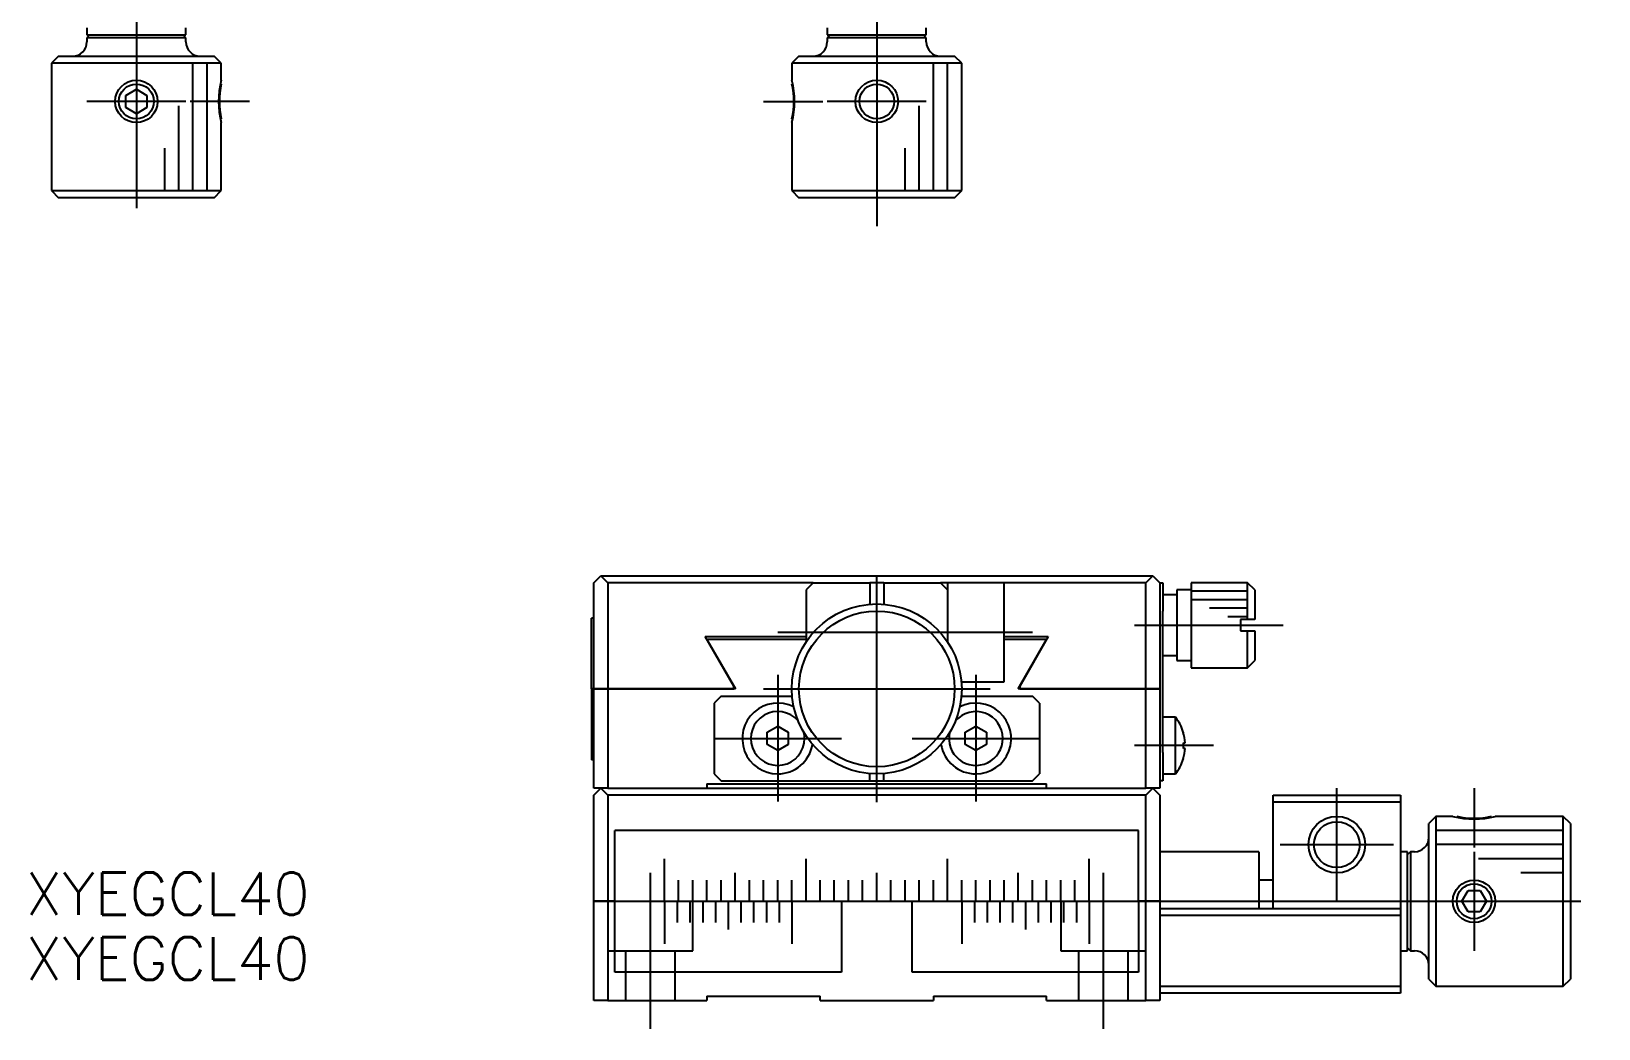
# Model space of a CAD drawing. Extents: x -74 to 198, y -108 to 85.
# Drawn here: x -59.7 to 51, y -107.7 to -37.2 of the extents above; entities that cross this region are included whole.
import ezdxf

# ---------------------------------------------------------------- set-up
doc = ezdxf.new("R2010")
doc.units = 0
doc.linetypes.add('CENTER', pattern=[50.8, 31.75, -6.35, 6.35, -6.35])
doc.linetypes.add('DASHED', pattern=[19.05, 12.7, -6.35])
doc.layers.get('0').update_dxf_attribs({"linetype": 'CONTINUOUS'})
doc.layers.add('CENTER', color=1, linetype='CENTER')
doc.styles.get("Standard").update_dxf_attribs({"font": 'txt.shx', "height": 3, "bigfont": 'bigfont.shx'})

# ---------------------------------------------------------------- blocks, each defined once
blk = doc.blocks.new('*U2')
at = {"color": 7, "linetype": 'CONTINUOUS'}
blk.add_text('XYEGCL40', height=3, dxfattribs=at).set_placement((-60.12, -99.66))
blk = doc.blocks.new('*U3')
at = {"color": 7, "linetype": 'CONTINUOUS'}
blk.add_text('XYEGCL40', height=3, dxfattribs=at).set_placement((-60.12, -104.24))

msp = doc.modelspace()

# ---------------------------------------------------------------- linework, layer by layer
at = {"color": 7, "linetype": 'CONTINUOUS'}
for p, q in [((-55.81, -37), (-55.81, -37.5)), ((-55.81, -37.5), (-48.81, -37.5)), ((-55.61, -37.5), (-55.81, -37.7)), ((-55.61, -37.5), (-49.01, -37.5)), ((-48.81, -37.7), (-49.01, -37.5)), ((-48.81, -37.5), (-48.81, -37)), ((-3.5, -37), (-3.5, -37.5)), ((-3.5, -37.5), (0, -37.5)), ((-3.3, -37.5), (-3.5, -37.7)), ((0, -37.5), (3.5, -37.5)), ((3.5, -37.7), (3.3, -37.5)), ((3.5, -37.5), (3.5, -37)), ((-48.81, -37.7), (-55.81, -37.7)), ((-55.81, -37.7), (-55.81, -38)), ((-48.81, -38), (-48.81, -37.7)), ((0, -37.7), (-3.5, -37.7)), ((-3.5, -37.7), (-3.5, -38)), ((3.5, -37.7), (0, -37.7)), ((3.5, -38), (3.5, -37.7)), ((-57.81, -39), (-58.31, -39.5)), ((-58.31, -39.5), (-58.31, -48.5)), ((-46.31, -39.5), (-58.31, -39.5)), ((-57.81, -39), (-46.81, -39)), ((-48.31, -48.5), (-48.31, -39.5)), ((-47.31, -48.5), (-47.31, -39.5)), ((-46.31, -39.5), (-46.81, -39)), ((-46.31, -40.7), (-46.31, -39.5)), ((-5.5, -39), (-6, -39.5)), ((0, -39.5), (-6, -39.5)), ((-6, -39.5), (-6, -40.7)), ((-5.5, -39), (0, -39)), ((0, -39), (5.5, -39)), ((6, -39.5), (0, -39.5)), ((4, -48.5), (4, -39.5)), ((5, -48.5), (5, -39.5)), ((6, -39.5), (5.5, -39)), ((6, -48.5), (6, -39.5)), ((-53.06, -41.77), (-52.31, -41.33)), ((-53.06, -42.63), (-53.06, -41.77)), ((-52.31, -41.33), (-51.56, -41.77)), ((-51.56, -41.77), (-51.56, -42.63)), ((-52.31, -43.07), (-53.06, -42.63)), ((-51.56, -42.63), (-52.31, -43.07)), ((-49.31, -48.5), (-49.31, -42.5)), ((3, -48.5), (3, -42.5)), ((-46.31, -48.5), (-46.31, -43.7)), ((-6, -43.7), (-6, -48.5)), ((-50.31, -48.5), (-50.31, -45.5)), ((2, -48.5), (2, -45.5)), ((-58.31, -48.5), (-46.31, -48.5)), ((-58.31, -48.5), (-57.81, -49)), ((-46.81, -49), (-46.31, -48.5)), ((-6, -48.5), (6, -48.5)), ((-6, -48.5), (-5.5, -49)), ((5.5, -49), (6, -48.5)), ((-46.81, -49), (-57.81, -49)), ((5.5, -49), (-5.5, -49)), ((-20, -76.2), (-19.5, -75.7)), ((-20, -83.7), (-20, -76.2)), ((-19.5, -75.7), (19.5, -75.7)), ((-19.5, -75.7), (-19, -76.2)), ((-4.5, -76.2), (-19, -76.2)), ((-19, -76.2), (-19, -83.7)), ((-4.5, -76.2), (-5, -76.7)), ((-4.5, -76.2), (-0.5, -76.2)), ((0.5, -76.2), (-0.5, -76.2)), ((-0.5, -76.2), (-0.5, -77.72)), ((0.5, -76.2), (4.5, -76.2)), ((0.5, -76.2), (0.5, -77.72)), ((5, -76.2), (4.5, -76.2)), ((5, -76.7), (4.5, -76.2)), ((9, -76.2), (5, -76.2)), ((5, -76.2), (5, -76.7)), ((19, -76.2), (9, -76.2)), ((9, -83.2), (9, -76.2)), ((19, -76.2), (19.5, -75.7)), ((19, -83.7), (19, -76.2)), ((19.5, -75.7), (20, -76.2)), ((20, -76.2), (20, -83.7)), ((20, -76.2), (20.2, -76.2)), ((20.2, -76.2), (20.2, -78.2)), ((26.2, -76.2), (22.2, -76.2)), ((22.2, -76.2), (22.2, -79.2)), ((26.7, -76.7), (26.2, -76.2)), ((26.2, -78.8), (26.2, -76.2)), ((-5, -76.7), (-5, -80.38)), ((5, -76.7), (5, -80.38)), ((21.2, -77.05), (20.2, -77.05)), ((22.2, -76.7), (21.2, -76.7)), ((21.2, -76.7), (21.2, -79.2)), ((26.2, -76.8), (22.2, -76.8)), ((26.2, -77.4), (22.2, -77.4)), ((26.7, -76.7), (26.7, -78.8)), ((20.2, -88.2), (20.2, -78.2)), ((26.2, -78), (23.5, -78)), ((26.2, -78.6), (24.8, -78.6)), ((-20.15, -83.7), (-20.15, -78.7)), ((-20, -78.7), (-20.15, -78.7)), ((21.2, -79.2), (21.2, -81.7)), ((22.2, -79.2), (22.2, -82.2)), ((25.7, -78.8), (25.7, -79.6)), ((26.2, -78.8), (25.7, -78.8)), ((25.7, -79.6), (26.2, -79.6)), ((26.7, -78.8), (26.2, -78.8)), ((26.2, -79.6), (26.7, -79.6)), ((26.2, -82.2), (26.2, -79.6)), ((26.7, -79.6), (26.7, -81.7)), ((-10.1, -83.5), (-12.12, -80)), ((-12.12, -80), (-5, -80)), ((-5, -80.2), (-12, -80.2)), ((-12, -80.2), (-9.98, -83.7)), ((9, -80), (12.12, -80)), ((12, -80.2), (9, -80.2)), ((9.98, -83.7), (12, -80.2)), ((12.12, -80), (10.1, -83.5)), ((20.2, -81.35), (21.2, -81.35)), ((21.2, -81.7), (22.2, -81.7)), ((26.2, -82.2), (26.7, -81.7)), ((-5.81, -82.2), (-5.81, -82.2)), ((22.2, -82.2), (26.2, -82.2)), ((-20.15, -83.7), (-20.15, -88.7)), ((-20.15, -83.7), (-20, -83.7)), ((-20, -83.7), (-20.15, -83.7)), ((-20, -90.7), (-20, -83.7)), ((-19, -83.7), (-20, -83.7)), ((-20, -83.7), (-19, -83.7)), ((-19, -83.7), (-19, -90.7)), ((-19, -83.7), (-10.1, -83.7)), ((-10.1, -83.7), (-19, -83.7)), ((-10.1, -83.7), (-10.1, -83.5)), ((-9.98, -83.7), (-10.1, -83.7)), ((5.98, -83.2), (9, -83.2)), ((10.1, -83.7), (9.98, -83.7)), ((10.1, -83.5), (10.1, -83.7)), ((10.1, -83.7), (19, -83.7)), ((19, -83.7), (10.1, -83.7)), ((19, -90.7), (19, -83.7)), ((20, -83.7), (19, -83.7)), ((19, -83.7), (20, -83.7)), ((20, -83.7), (20, -90.7)), ((-11, -84.2), (-11.5, -84.7)), ((-11.5, -84.7), (-11.5, -89.7)), ((-11, -84.2), (-5.98, -84.2)), ((5.98, -84.2), (11, -84.2)), ((11.5, -84.7), (11, -84.2)), ((11.5, -84.7), (11.5, -89.7)), ((-7.75, -86.76), (-7, -86.33)), ((-7, -86.33), (-6.25, -86.76)), ((6.25, -86.76), (7, -86.33)), ((7, -86.33), (7.75, -86.76)), ((21.1, -85.7), (20.2, -85.7)), ((21.1, -89.7), (21.1, -85.7)), ((-7.75, -87.63), (-7.75, -86.76)), ((-6.25, -86.76), (-6.25, -87.63)), ((6.25, -87.63), (6.25, -86.76)), ((7.75, -86.76), (7.75, -87.63)), ((21.66, -86.77), (21.66, -86.75)), ((-7, -88.06), (-7.75, -87.63)), ((-6.25, -87.63), (-7, -88.06)), ((7, -88.06), (6.25, -87.63)), ((7.75, -87.63), (7, -88.06)), ((20.2, -88.2), (20.2, -90.2)), ((21.66, -87.9), (21.66, -87.5)), ((21.66, -87.5), (21.79, -87.5)), ((21.79, -87.9), (21.66, -87.9)), ((-20, -88.7), (-20.15, -88.7)), ((-0.5, -90.2), (-0.5, -89.68)), ((0.5, -90.2), (0.5, -89.68)), ((21.66, -88.65), (21.66, -88.63)), ((-20, -91.2), (-19.5, -90.7)), ((-19.5, -90.7), (-20, -90.7)), ((-19.5, -90.7), (-19, -91.2)), ((-19, -90.7), (-19.5, -90.7)), ((-19, -90.7), (-12, -90.7)), ((-12, -90.4), (12, -90.4)), ((-12, -90.4), (-12, -90.7)), ((-12, -90.7), (12, -90.7)), ((-11.5, -89.7), (-11, -90.2)), ((-11, -90.2), (-0.5, -90.2)), ((-0.5, -90.2), (0.5, -90.2)), ((0.5, -90.2), (11, -90.2)), ((11, -90.2), (11.5, -89.7)), ((12, -90.7), (12, -90.4)), ((12, -90.7), (19, -90.7)), ((19, -91.2), (19.5, -90.7)), ((19.5, -90.7), (19, -90.7)), ((19.5, -90.7), (20, -91.2)), ((20, -90.7), (19.5, -90.7)), ((20.2, -90.2), (20, -90.2)), ((20.2, -89.7), (21.1, -89.7)), ((-20, -98.7), (-20, -91.2)), ((19, -91.2), (-19, -91.2)), ((-19, -91.2), (-19, -98.7)), ((19, -98.7), (19, -91.2)), ((20, -91.2), (20, -98.7)), ((28, -91.2), (37, -91.2)), ((28, -91.7), (28, -91.2)), ((37, -91.7), (28, -91.7)), ((28, -99.2), (28, -91.7)), ((37, -91.2), (37, -91.7)), ((37, -91.7), (37, -99.2)), ((39.5, -92.7), (39, -93.2)), ((39.5, -92.7), (39.5, -104.7)), ((40.7, -92.7), (39.5, -92.7)), ((48.5, -92.7), (43.7, -92.7)), ((48.5, -104.7), (48.5, -92.7)), ((49, -93.2), (48.5, -92.7)), ((18.5, -93.7), (-18.5, -93.7)), ((-18.5, -98.7), (-18.5, -93.7)), ((18.5, -98.7), (18.5, -93.7)), ((39, -104.2), (39, -93.2)), ((48.5, -93.7), (39.5, -93.7)), ((49, -93.2), (49, -104.2)), ((27, -95.2), (20, -95.2)), ((27, -95.2), (27, -99.2)), ((37.5, -95.2), (37, -95.2)), ((37.5, -102.2), (37.5, -95.2)), ((37.7, -95.2), (37.5, -95.4)), ((37.7, -95.2), (37.7, -102.2)), ((38, -95.2), (37.7, -95.2)), ((48.5, -94.7), (39.5, -94.7)), ((-15, -96.7), (-15, -95.7)), ((-5, -96.7), (-5, -95.7)), ((5, -96.7), (5, -95.7)), ((15, -96.7), (15, -95.7)), ((37.5, -102), (37.5, -95.4)), ((48.5, -95.7), (42.5, -95.7)), ((-15, -97.2), (-15, -96.7)), ((-15, -98.7), (-15, -97.2)), ((-14, -98.7), (-14, -97.2)), ((-13, -98.7), (-13, -97.2)), ((-12, -98.7), (-12, -97.2)), ((-11, -98.7), (-11, -97.2)), ((-10, -97.2), (-10, -96.7)), ((-10, -98.7), (-10, -97.2)), ((-9, -98.7), (-9, -97.2)), ((-8, -98.7), (-8, -97.2)), ((-7, -98.7), (-7, -97.2)), ((-6, -98.7), (-6, -97.2)), ((-5, -97.2), (-5, -96.7)), ((-5, -98.7), (-5, -97.2)), ((-4, -98.7), (-4, -97.2)), ((-3, -98.7), (-3, -97.2)), ((-2, -98.7), (-2, -97.2)), ((-1, -98.7), (-1, -97.2)), ((0, -97.2), (0, -96.7)), ((0, -98.7), (0, -97.2)), ((1, -98.7), (1, -97.2)), ((2, -98.7), (2, -97.2)), ((3, -98.7), (3, -97.2)), ((4, -98.7), (4, -97.2)), ((5, -97.2), (5, -96.7)), ((5, -98.7), (5, -97.2)), ((6, -98.7), (6, -97.2)), ((7, -98.7), (7, -97.2)), ((8, -98.7), (8, -97.2)), ((9, -98.7), (9, -97.2)), ((10, -97.2), (10, -96.7)), ((10, -98.7), (10, -97.2)), ((11, -98.7), (11, -97.2)), ((12, -98.7), (12, -97.2)), ((13, -98.7), (13, -97.2)), ((14, -98.7), (14, -97.2)), ((15, -97.2), (15, -96.7)), ((15, -98.7), (15, -97.2)), ((28, -97.2), (27, -97.2)), ((48.5, -96.7), (45.5, -96.7)), ((41.33, -98.7), (41.77, -97.95)), ((41.77, -97.95), (42.63, -97.95)), ((42.63, -97.95), (43.07, -98.7)), ((-20, -105.7), (-20, -98.7)), ((-19, -98.7), (-20, -98.7)), ((-20, -98.7), (-19, -98.7)), ((-19, -98.7), (-19, -105.7)), ((-19, -98.7), (-18.51, -98.7)), ((-18.51, -98.7), (-19, -98.7)), ((-18.5, -103.7), (-18.5, -98.7)), ((-18.5, -98.7), (-15.01, -98.7)), ((-18.5, -98.7), (-15.01, -98.7)), ((-15.01, -98.7), (-15, -98.7)), ((-15.01, -98.7), (-15, -98.7)), ((-15, -98.7), (-15, -100.2)), ((-15, -98.7), (-14.99, -98.7)), ((-15, -98.7), (-14.99, -98.7)), ((-14.99, -98.7), (-14.11, -98.7)), ((-14.99, -98.7), (-14.1, -98.7)), ((-14.11, -98.7), (-14.1, -98.7)), ((-14.1, -98.7), (-14.1, -100.2)), ((-14.1, -98.7), (-14.09, -98.7)), ((-14.1, -98.7), (-14.01, -98.7)), ((-14.09, -98.7), (-14, -98.7)), ((-14.01, -98.7), (-14, -98.7)), ((-14, -98.7), (-13.21, -98.7)), ((-14, -98.7), (-13.99, -98.7)), ((-13.99, -98.7), (-13.2, -98.7)), ((-13.21, -98.7), (-13.2, -98.7)), ((-13.2, -98.7), (-13.2, -100.2)), ((-13.2, -98.7), (-13.19, -98.7)), ((-13.2, -98.7), (-13.01, -98.7)), ((-13.19, -98.7), (-13, -98.7)), ((-13.01, -98.7), (-13, -98.7)), ((-13, -98.7), (-12.31, -98.7)), ((-13, -98.7), (-12.99, -98.7)), ((-12.99, -98.7), (-12.3, -98.7)), ((-12.31, -98.7), (-12.3, -98.7)), ((-12.3, -98.7), (-12.3, -100.2)), ((-12.3, -98.7), (-12.29, -98.7)), ((-12.3, -98.7), (-12.01, -98.7)), ((-12.29, -98.7), (-12, -98.7)), ((-12.01, -98.7), (-12, -98.7)), ((-12, -98.7), (-11.41, -98.7)), ((-12, -98.7), (-11.99, -98.7)), ((-11.99, -98.7), (-11.4, -98.7)), ((-11.41, -98.7), (-11.4, -98.7)), ((-11.4, -98.7), (-11.4, -100.2)), ((-11.4, -98.7), (-11.39, -98.7)), ((-11.4, -98.7), (-11.01, -98.7)), ((-11.39, -98.7), (-11, -98.7)), ((-11.01, -98.7), (-11, -98.7)), ((-11, -98.7), (-10.51, -98.7)), ((-11, -98.7), (-10.99, -98.7)), ((-10.99, -98.7), (-10.5, -98.7)), ((-10.51, -98.7), (-10.5, -98.7)), ((-10.5, -98.7), (-10.01, -98.7)), ((-10.5, -98.7), (-10.5, -100.2)), ((-10.5, -98.7), (-10.49, -98.7)), ((-10.49, -98.7), (-10, -98.7)), ((-10.01, -98.7), (-10, -98.7)), ((-10, -98.7), (-9.61, -98.7)), ((-10, -98.7), (-9.99, -98.7)), ((-9.99, -98.7), (-9.6, -98.7)), ((-9.61, -98.7), (-9.6, -98.7)), ((-9.6, -98.7), (-9.6, -100.2)), ((-9.6, -98.7), (-9.59, -98.7)), ((-9.6, -98.7), (-9.01, -98.7)), ((-9.59, -98.7), (-9, -98.7)), ((-9.01, -98.7), (-9, -98.7)), ((-9, -98.7), (-8.71, -98.7)), ((-9, -98.7), (-8.99, -98.7)), ((-8.99, -98.7), (-8.7, -98.7)), ((-8.71, -98.7), (-8.7, -98.7)), ((-8.7, -98.7), (-8.7, -100.2)), ((-8.7, -98.7), (-8.69, -98.7)), ((-8.7, -98.7), (-8.01, -98.7)), ((-8.69, -98.7), (-8, -98.7)), ((-8.01, -98.7), (-8, -98.7)), ((-8, -98.7), (-7.81, -98.7)), ((-8, -98.7), (-7.99, -98.7)), ((-7.99, -98.7), (-7.8, -98.7)), ((-7.81, -98.7), (-7.8, -98.7)), ((-7.8, -98.7), (-7.01, -98.7)), ((-7.8, -98.7), (-7.8, -100.2)), ((-7.8, -98.7), (-7.79, -98.7)), ((-7.79, -98.7), (-7, -98.7)), ((-7.01, -98.7), (-7, -98.7)), ((-7, -98.7), (-6.91, -98.7)), ((-7, -98.7), (-6.99, -98.7)), ((-6.99, -98.7), (-6.9, -98.7)), ((-6.91, -98.7), (-6.9, -98.7)), ((-6.9, -98.7), (-6.9, -100.2)), ((-6.9, -98.7), (-6.89, -98.7)), ((-6.9, -98.7), (-6.01, -98.7)), ((-6.89, -98.7), (-6.01, -98.7)), ((-6.01, -98.7), (-6, -98.7)), ((-6.01, -98.7), (-6, -98.7)), ((-6, -98.7), (-6, -100.2)), ((-6, -98.7), (-5.99, -98.7)), ((-6, -98.7), (-5.99, -98.7)), ((-5.99, -98.7), (-5, -98.7)), ((-5.99, -98.7), (-5.01, -98.7)), ((-5.01, -98.7), (-5, -98.7)), ((-5, -98.7), (-4, -98.7)), ((-5, -98.7), (-4.99, -98.7)), ((-4.99, -98.7), (-4.01, -98.7)), ((-4.01, -98.7), (-4, -98.7)), ((-4, -98.7), (-3, -98.7)), ((-4, -98.7), (-3.99, -98.7)), ((-3.99, -98.7), (-3.01, -98.7)), ((-3.01, -98.7), (-3, -98.7)), ((-3, -98.7), (-2.5, -98.7)), ((-3, -98.7), (-2.99, -98.7)), ((-2.99, -98.7), (-2.5, -98.7)), ((-2.5, -98.7), (-2.5, -103.7)), ((-2.5, -98.7), (-2.49, -98.7)), ((-2.49, -98.7), (-2, -98.7)), ((-2, -98.7), (-1, -98.7)), ((-1, -98.7), (0, -98.7)), ((0, -98.7), (1, -98.7)), ((1, -98.7), (2, -98.7)), ((2, -98.7), (2.49, -98.7)), ((2.49, -98.7), (2.5, -98.7)), ((2.5, -103.7), (2.5, -98.7)), ((2.5, -98.7), (3, -98.7)), ((2.5, -98.7), (2.99, -98.7)), ((2.99, -98.7), (3, -98.7)), ((3, -98.7), (4, -98.7)), ((3, -98.7), (3.01, -98.7)), ((3.01, -98.7), (3.99, -98.7)), ((3.99, -98.7), (4, -98.7)), ((4, -98.7), (5, -98.7)), ((4, -98.7), (4.01, -98.7)), ((4.01, -98.7), (4.99, -98.7)), ((4.99, -98.7), (5, -98.7)), ((5, -98.7), (5.99, -98.7)), ((5, -98.7), (5.01, -98.7)), ((5.01, -98.7), (5.99, -98.7)), ((5.99, -98.7), (6, -98.7)), ((5.99, -98.7), (6, -98.7)), ((6, -98.7), (6, -100.2)), ((6, -98.7), (6.01, -98.7)), ((6, -98.7), (6.01, -98.7)), ((6.01, -98.7), (6.89, -98.7)), ((6.01, -98.7), (6.9, -98.7)), ((6.89, -98.7), (6.9, -98.7)), ((6.9, -98.7), (6.9, -100.2)), ((6.9, -98.7), (6.91, -98.7)), ((6.9, -98.7), (6.99, -98.7)), ((6.91, -98.7), (7, -98.7)), ((6.99, -98.7), (7, -98.7)), ((7, -98.7), (7.79, -98.7)), ((7, -98.7), (7.01, -98.7)), ((7.01, -98.7), (7.8, -98.7)), ((7.79, -98.7), (7.8, -98.7)), ((7.8, -98.7), (7.8, -100.2)), ((7.8, -98.7), (7.81, -98.7)), ((7.8, -98.7), (7.99, -98.7)), ((7.81, -98.7), (8, -98.7)), ((7.99, -98.7), (8, -98.7)), ((8, -98.7), (8.69, -98.7)), ((8, -98.7), (8.01, -98.7)), ((8.01, -98.7), (8.7, -98.7)), ((8.69, -98.7), (8.7, -98.7)), ((8.7, -98.7), (8.7, -100.2)), ((8.7, -98.7), (8.71, -98.7)), ((8.7, -98.7), (8.99, -98.7)), ((8.71, -98.7), (9, -98.7)), ((8.99, -98.7), (9, -98.7)), ((9, -98.7), (9.59, -98.7)), ((9, -98.7), (9.01, -98.7)), ((9.01, -98.7), (9.6, -98.7)), ((9.59, -98.7), (9.6, -98.7)), ((9.6, -98.7), (9.6, -100.2)), ((9.6, -98.7), (9.61, -98.7)), ((9.6, -98.7), (9.99, -98.7)), ((9.61, -98.7), (10, -98.7)), ((9.99, -98.7), (10, -98.7)), ((10, -98.7), (10.49, -98.7)), ((10, -98.7), (10.01, -98.7)), ((10.01, -98.7), (10.5, -98.7)), ((10.49, -98.7), (10.5, -98.7)), ((10.5, -98.7), (10.99, -98.7)), ((10.5, -98.7), (10.5, -100.2)), ((10.5, -98.7), (10.51, -98.7)), ((10.51, -98.7), (11, -98.7)), ((10.99, -98.7), (11, -98.7)), ((11, -98.7), (11.39, -98.7)), ((11, -98.7), (11.01, -98.7)), ((11.01, -98.7), (11.4, -98.7)), ((11.39, -98.7), (11.4, -98.7)), ((11.4, -98.7), (11.4, -100.2)), ((11.4, -98.7), (11.41, -98.7)), ((11.4, -98.7), (11.99, -98.7)), ((11.41, -98.7), (12, -98.7)), ((11.99, -98.7), (12, -98.7)), ((12, -98.7), (12.29, -98.7)), ((12, -98.7), (12.01, -98.7)), ((12.01, -98.7), (12.3, -98.7)), ((12.29, -98.7), (12.3, -98.7)), ((12.3, -98.7), (12.3, -100.2)), ((12.3, -98.7), (12.31, -98.7)), ((12.3, -98.7), (12.99, -98.7)), ((12.31, -98.7), (13, -98.7)), ((12.99, -98.7), (13, -98.7)), ((13, -98.7), (13.19, -98.7)), ((13, -98.7), (13.01, -98.7)), ((13.01, -98.7), (13.2, -98.7)), ((13.19, -98.7), (13.2, -98.7)), ((13.2, -98.7), (13.99, -98.7)), ((13.2, -98.7), (13.2, -100.2)), ((13.2, -98.7), (13.21, -98.7)), ((13.21, -98.7), (14, -98.7)), ((13.99, -98.7), (14, -98.7)), ((14, -98.7), (14.09, -98.7)), ((14, -98.7), (14.01, -98.7)), ((14.01, -98.7), (14.1, -98.7)), ((14.09, -98.7), (14.1, -98.7)), ((14.1, -98.7), (14.1, -100.2)), ((14.1, -98.7), (14.11, -98.7)), ((14.1, -98.7), (14.99, -98.7)), ((14.11, -98.7), (14.99, -98.7)), ((14.99, -98.7), (15, -98.7)), ((14.99, -98.7), (15, -98.7)), ((15, -98.7), (15, -100.2)), ((15, -98.7), (15.01, -98.7)), ((15, -98.7), (15.01, -98.7)), ((15.01, -98.7), (18.5, -98.7)), ((15.01, -98.7), (18.5, -98.7)), ((18.5, -98.7), (18.5, -103.7)), ((18.51, -98.7), (19, -98.7)), ((19, -98.7), (18.51, -98.7)), ((19, -105.7), (19, -98.7)), ((20, -98.7), (19, -98.7)), ((19, -98.7), (20, -98.7)), ((20, -98.7), (20, -105.7)), ((20, -99.2), (37, -99.2)), ((37, -99.2), (37, -99.7)), ((41.77, -99.45), (41.33, -98.7)), ((42.63, -99.45), (41.77, -99.45)), ((43.07, -98.7), (42.63, -99.45)), ((-15, -100.2), (-15, -100.7)), ((-15, -100.7), (-15, -101.7)), ((-10.5, -100.2), (-10.5, -100.7)), ((-6, -100.2), (-6, -100.7)), ((-6, -100.7), (-6, -101.7)), ((6, -100.2), (6, -100.7)), ((6, -100.7), (6, -101.7)), ((10.5, -100.2), (10.5, -100.7)), ((15, -100.2), (15, -100.7)), ((15, -100.7), (15, -101.7)), ((37, -99.7), (20, -99.7)), ((37, -99.7), (37, -104.7)), ((37, -102.2), (37.5, -102.2)), ((37.5, -102), (37.7, -102.2)), ((37.7, -102.2), (38, -102.2)), ((-2.5, -103.7), (-18.5, -103.7)), ((18.5, -103.7), (2.5, -103.7)), ((20, -104.7), (37, -104.7)), ((37, -104.7), (37, -105.2)), ((39, -104.2), (39.5, -104.7)), ((39.5, -104.7), (48.5, -104.7)), ((48.5, -104.7), (49, -104.2)), ((-19, -105.7), (-20, -105.7)), ((-19, -105.7), (-12, -105.7)), ((-12, -105.4), (-4, -105.4)), ((-12, -105.4), (-12, -105.7)), ((-4, -105.7), (-4, -105.4)), ((-4, -105.7), (4, -105.7)), ((4, -105.4), (12, -105.4)), ((4, -105.4), (4, -105.7)), ((12, -105.7), (12, -105.4)), ((12, -105.7), (19, -105.7)), ((20, -105.7), (19, -105.7)), ((37, -105.2), (20, -105.2))]:
    msp.add_line(p, q, dxfattribs=at)
at = {"color": 3, "linetype": 'DASHED'}
for p, q in [((-19, -98.7), (-19, -102.2)), ((-13, -102.2), (-13, -98.7)), ((13, -98.7), (13, -102.2)), ((19, -102.2), (19, -98.7)), ((-19, -102.2), (-13, -102.2)), ((-17.75, -102.2), (-17.75, -105.7)), ((-14.25, -105.7), (-14.25, -102.2)), ((13, -102.2), (19, -102.2)), ((14.25, -102.2), (14.25, -105.7)), ((17.75, -105.7), (17.75, -102.2))]:
    msp.add_line(p, q, dxfattribs=at)
at = {"color": 3, "linetype": 'CONTINUOUS'}
for centre, radius in [((-52.31, -42.2), 1.5), ((0, -42.2), 1.5), ((32.5, -94.7), 2), ((42.2, -98.7), 1.5)]:
    msp.add_circle(centre, radius, dxfattribs=at)
at = {"color": 7, "linetype": 'CONTINUOUS'}
for centre, radius in [((-52.31, -42.2), 1.23), ((0, -42.2), 1.23), ((0, -83.7), 6), ((0, -83.7), 5.5), ((32.5, -94.7), 1.62), ((42.2, -98.7), 1.23)]:
    msp.add_circle(centre, radius, dxfattribs=at)
for centre, radius, start, end in [((-56.81, -38), 1, 270, 0), ((-47.81, -38), 1, 180, 270), ((-4.5, -38), 1, 270, 0), ((4.5, -38), 1, 180, 270), ((-40.63, -42.2), 5.81, 167.7756, 192.2244), ((-11.67, -42.2), 5.81, 347.7756, 12.2244), ((-7, -87.2), 2.5, 62.9563, 270), ((7, -87.2), 2.5, 270, 117.0437), ((-7, -87.2), 1.9, 40.5356, 0), ((7, -87.2), 1.9, 0, 139.4644), ((18.6, -87.7), 3.2, 17.27, 38.6822), ((-7, -87.2), 1.9, 0, 12.5945), ((7, -87.2), 1.9, 167.4055, 0), ((18.6, -87.7), 3.19, 3.5904, 16.9053), ((-7, -87.2), 2.5, 270, 350.1738), ((7, -87.2), 2.5, 189.8262, 270), ((18.6, -87.7), 3.19, 343.0947, 356.4096), ((18.6, -87.7), 3.2, 321.3178, 342.73), ((42.2, -87.02), 5.81, 257.7756, 282.2244), ((38, -94.2), 1, 270, 0), ((38, -103.2), 1, 0, 90)]:
    msp.add_arc(centre, radius, start, end, dxfattribs=at)
at = {"color": 3, "linetype": 'CONTINUOUS'}
for centre, start, end in [((-40.5, -42.2), 165.5252, 194.4748), ((-11.81, -42.2), 345.5252, 14.4748), ((42.2, -86.89), 255.5273, 284.4727)]:
    msp.add_arc(centre, 6, start, end, dxfattribs=at)
at = {"layer": 'CENTER', "color": 1, "linetype": 'CENTER'}
for p, q in [((0, 22), (0, -51)), ((-52.31, -18), (-52.31, -51)), ((-48.81, -42.2), (-55.81, -42.2)), ((-44.31, -42.2), (-48.5, -42.2)), ((-8, -42.2), (-3.81, -42.2)), ((3.5, -42.2), (-3.5, -42.2)), ((0, -91.7), (0, -75.7)), ((-7, -79.7), (11, -79.7)), ((18.2, -79.2), (28.7, -79.2)), ((-7, -82.7), (-7, -91.65)), ((7, -82.7), (7, -91.65)), ((-8, -83.7), (8, -83.7)), ((-11.5, -87.2), (-2.5, -87.2)), ((2.5, -87.2), (11.5, -87.2)), ((23.79, -87.7), (18.2, -87.7)), ((32.5, -98.7), (32.5, -90.7)), ((42.2, -90.7), (42.2, -94.89)), ((28.5, -94.7), (36.5, -94.7)), ((42.2, -95.2), (42.2, -102.2)), ((-16, -96.7), (-16, -107.7)), ((16, -96.7), (16, -107.7)), ((18, -98.7), (51, -98.7))]:
    msp.add_line(p, q, dxfattribs=at)

# ---------------------------------------------------------------- block references
at = {"color": 7, "linetype": 'CONTINUOUS'}
for name in ['*U2', '*U3']:
    msp.add_blockref(name, (0, 0), dxfattribs=at)

doc.saveas('drawing.dxf')
